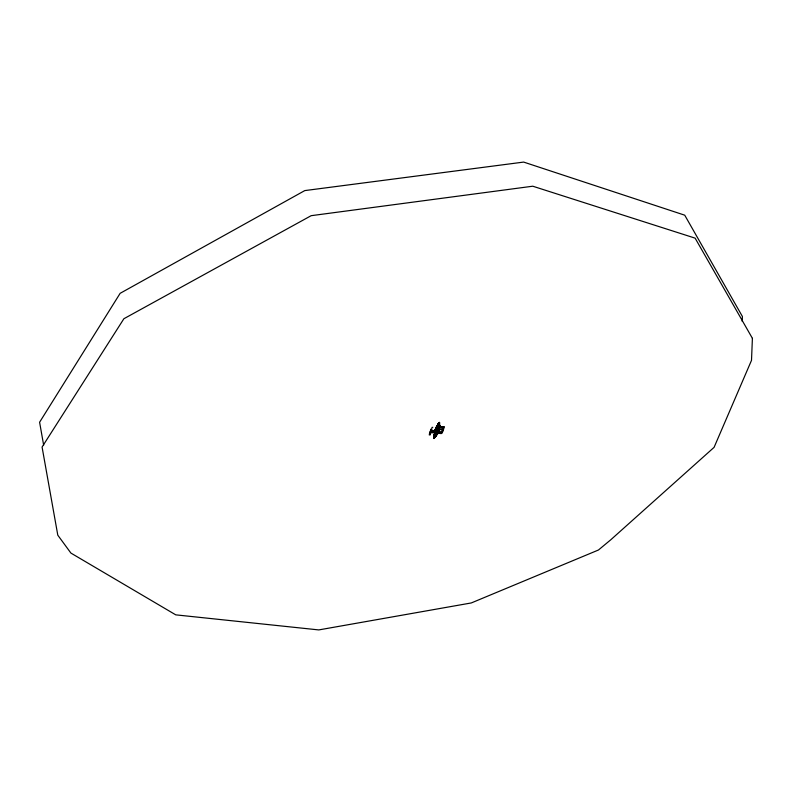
<?xml version="1.0" encoding="UTF-8"?>
<svg xmlns="http://www.w3.org/2000/svg" width="792" height="792" viewBox="0 0 792 792"><rect width="100%" height="100%" fill="white"/><g stroke="black" fill="none" stroke-linecap="round" stroke-linejoin="round"><path stroke-width="1.19" d="M438.243 426.096L435.986 431.006L436.342 433.234L439.362 423.106L439.392 428.086L436.511 434.957M439.372 427.819L439.501 425.403L438.788 430.353L434.818 437.293C438.204 433.323 440.025 428.145 439.342 422.938M439.303 423.245C440.075 428.739 437.679 434.095 434.016 438.095C438.075 434.214 439.916 428.601 439.342 423.067M438.788 430.353L436.55 434.848C440.045 434.917 439.758 411.177 439.263 428.809M438.728 424.393L439.263 423.294L439.412 428.244L437.768 432.788L439.312 428.264L439.392 423.284L439.441 428.145L437.402 433.531M438.718 430.343C442.045 413.553 433.996 433.422 434.105 437.808L434.224 437.332M439.441 426.542L439.461 423.532M439.402 427.997L439.362 423.542L439.431 425.67M435.501 429.115L435.422 429.076M439.629 425.126L439.501 427.333M439.61 425.314L439.441 428.155M438.709 424.403C434.303 426.898 431.808 448.401 437.273 431.125M439.134 428.927L438.817 430.224L439.51 425.492L439.501 427.967L437.877 432.759L438.699 430.561M438.62 430.531L439.362 428.175L439.322 423.413L439.115 428.452M439.56 425.403C441.817 429.601 432.105 429.769 437.649 425.611L434.432 432.719L438.966 423.383C437.253 424.205 433.006 436.342 435.164 430.472M742.243 321.433L742.401 316.493L684.733 215.186L523.661 162.083L304.781 190.595L120.146 293.317L39.6 422.245L43.649 445.134M439.481 425.492L439.342 428.185M434.481 431.274L435.313 429.205M439.303 423.75C439.718 429.017 437.53 434.036 434.273 438.095M439.402 429.68L439.431 429.056M439.619 425.215L439.451 427.72L439.56 425.205M434.986 429.937L434.412 432.006L435.709 428.7L434.224 432.511M439.392 423.373L439.213 428.442L436.342 433.234L438.095 428.244M439.471 426.769L439.61 425.126M439.283 423.918L439.134 428.452M439.352 423.799C439.54 428.64 438.115 433.432 434.858 437.144L436.342 435.055M433.808 436.768L433.739 437.263L433.937 436.748M435.075 429.779L435.442 429.353M434.679 435.253L433.917 438.105L435.006 433.135L439.312 423.383M434.452 435.283L436.531 428.502L438.115 425.947M434.333 435.194L436.402 428.432L439.223 423.205L436.303 428.353L434.244 434.986L435.452 430.749M439.194 423.116L436.382 428.423L434.382 435.075L434.531 432.967M434.214 435.095L434.551 432.957M434.085 434.996L435.333 430.66L434.511 432.808M434.749 430.502L434.59 431.313L434.897 430.64M434.382 431.105L434.471 430.551M434.551 431.056L434.59 430.531M434.699 430.264L434.689 429.62M434.808 430.343L434.798 429.551M434.065 436.966L434.135 437.214M438.738 426.175L438.867 425.601M436.699 428.591L439.253 423.502L436.541 427.185M434.986 429.828L435.392 429.353M437.243 431.204L438.986 425.601M438.817 426.254L439.392 423.948M436.263 433.452L438.303 430.868L437.996 428.69L435.036 433.135L434.174 437.917L435.006 433.214L437.996 428.69L438.243 430.838M438.194 428.244L438.035 428.759M436.442 435.065L434.858 437.174L438.263 430.838M434.382 432.788L436.085 428.076L438.926 423.304L434.412 432.719L437.649 425.69M437.62 433.056L438.322 430.868M437.758 432.957L438.501 430.759M438.679 430.432L436.511 434.848M435.095 430.383L434.313 432.551L435.778 428.799M435.541 435.61L436.382 433.392L436.016 431.006M436.342 433.234L437.184 431.086M434.58 437.62L435.471 435.521L434.026 438.293M435.065 430.274L435.729 428.68M438.293 426.027L439.154 423.928M434.709 432.967L435.62 430.798M435.016 430.046L435.343 429.323M435.798 430.888L433.868 438.006L435.778 430.888M435.323 436.085L435.57 435.521M436.531 428.512L439.154 423.73M437.847 425.849L439.055 423.562L436.293 428.353L439.006 423.472L436.224 428.274L437.778 425.69M436.075 427.987L438.788 423.274L437.471 425.522M437.55 425.601L438.867 423.433L436.144 428.145M436.531 434.957L437.907 432.759M436.511 428.522L438.085 426.017M436.58 434.749L437.946 432.571M438.748 423.185L437.392 425.255M434.689 437.61L433.996 438.56M437.768 424.542L438.699 423.106M436.214 435.283L434.353 437.907L436.333 435.234M430.531 432.947L429.571 432.887L432.699 432.769M430.422 433.62L429.462 433.561M430.224 434.293L429.353 434.174L430.204 434.095M430.165 434.957L429.205 434.897M432.798 427.324L431.868 427.452M431.759 429.442L430.798 429.383M431.511 430.175L430.541 430.115L431.511 430.086M442.867 428.066L443.876 428.165L442.867 428.155M442.56 429.432L443.57 429.531L439.124 429.65M442.045 430.907L443.045 431.006L442.045 430.997M435.59 430.521L430.303 430.897L435.59 430.61M433.175 431.383L430.056 431.581L434.263 431.383M432.947 432.016L429.828 432.214L432.947 432.105M429.472 433.551L430.422 433.531M431.244 428.918L432.085 428.848M438.352 431.759L442.787 431.64L441.778 431.63M438.798 432.977L442.084 432.986L438.798 433.066M440.778 433.66L441.649 433.432M440.956 426.7L444.262 426.72L439.808 426.838M440.748 427.531L444.055 427.452L443.045 427.452M439.382 428.918L443.827 428.799L442.817 428.789M439.352 425.789L439.392 428.244M439.451 422.918L439.451 423.591M752.4 338.332L751.509 360.35L714.087 447.341L610.79 539.768L598.445 550.014L471.29 602.95L318.78 629.917L175.755 614.849L70.904 553.073L57.796 535.184L42.075 447.044L123.889 318.731L311.167 215.681L532.759 186.209L695.119 238.145L752.4 338.332M433.986 436.857L433.848 437.481L434.016 436.857M438.877 423.215L437.511 425.433L438.877 423.215M437.709 430.957L436.768 432.155L436.61 431.026L437.57 429.907L437.709 430.957M442.401 430.165L443.302 430.333L442.401 430.165M441.619 432.145L442.52 432.313L441.619 432.145"/></g></svg>
